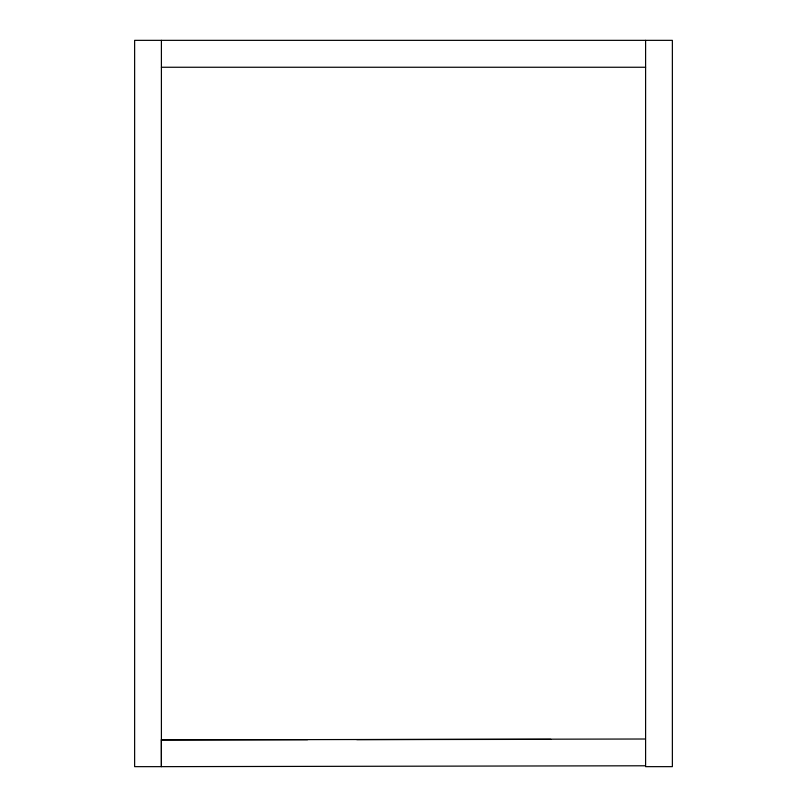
<?xml version="1.0" encoding="UTF-8"?>
<svg xmlns="http://www.w3.org/2000/svg" width="807" height="807" viewBox="0 0 807 807"><rect width="100%" height="100%" fill="white"/><g stroke="black" fill="none" stroke-linecap="round" stroke-linejoin="round"><path stroke-width="1.21" d="M645.459 765.782L161.4 766.65L161.35 739.878L645.408 739.01M161.35 739.878L307.578 739.686M356.734 739.616L550.868 739.353M161.4 67.253L645.6 67.253M645.6 40.35L645.6 766.65L672.372 766.65L672.372 40.35L134.628 40.35L134.628 766.65L161.4 766.65L161.4 40.35"/></g></svg>
